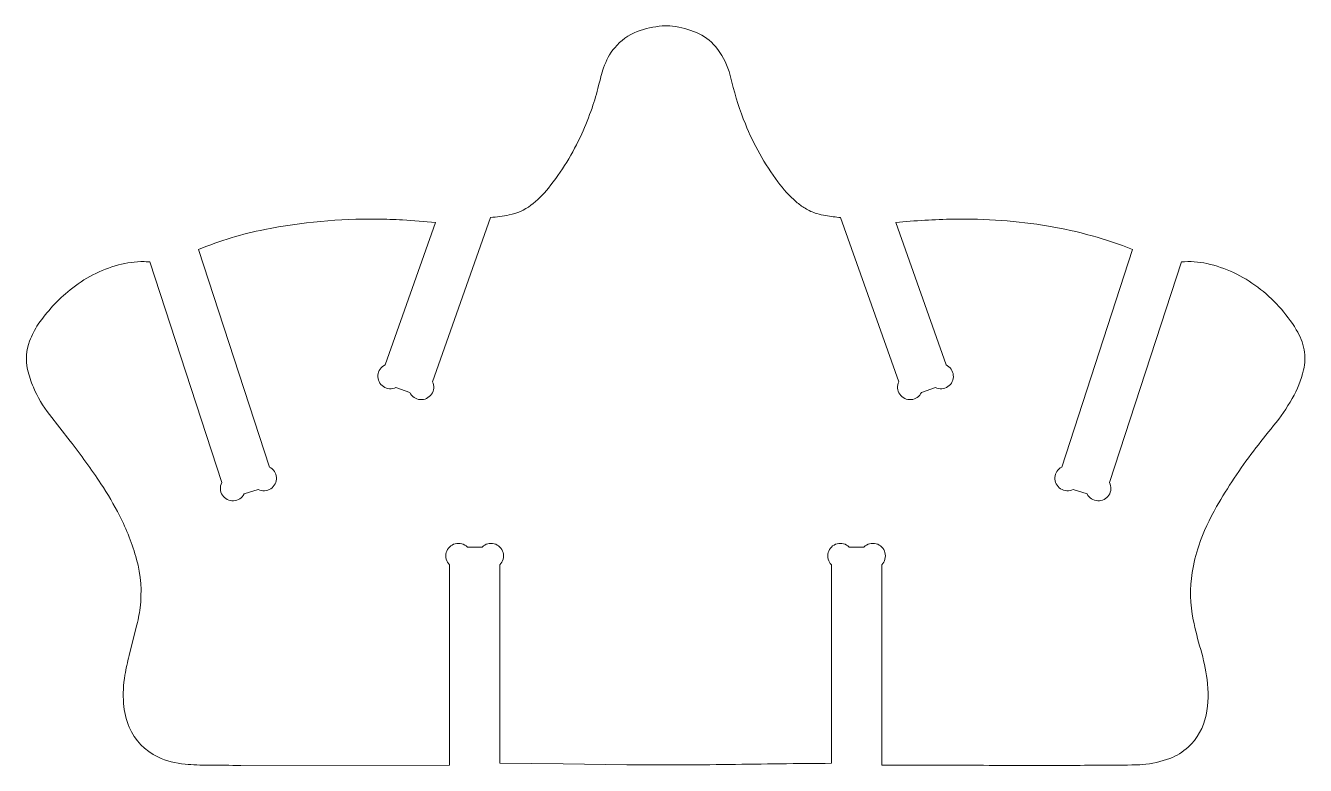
# Model space of a CAD drawing. Header units: centimetres. Extents: x -10.7 to 10.9, y -7.9 to 10.7.
# Drawn here: x 6.822 to 9.77, y -3.437 to -1.732 of the extents above; entities that cross this region are included whole.
import ezdxf

# ---------------------------------------------------------------- set-up
doc = ezdxf.new("R2010")
doc.units = ezdxf.units.CM
doc.header["$MEASUREMENT"] = 0
doc.layers.add('Capa 1', color=7, linetype='Continuous')

msp = doc.modelspace()

# ---------------------------------------------------------------- linework, layer by layer
at = {"layer": 'Capa 1', "color": 250, "lineweight": 18}
for points, knots in [([(7.89324, -2.17424), (7.90757, -2.17299), (7.92182, -2.171), (7.93595, -2.16829), (7.93595, -2.16829), (7.95404, -2.16483), (7.97105, -2.15721), (7.98567, -2.14602), (7.98567, -2.14602), (8.00072, -2.13448), (8.01433, -2.12121), (8.02622, -2.10646), (8.02622, -2.10646), (8.05698, -2.06827), (8.08274, -2.02634), (8.10289, -1.98165), (8.10289, -1.98165), (8.1117, -1.9621), (8.11966, -1.94218), (8.12675, -1.92196), (8.12675, -1.92196), (8.13273, -1.9049), (8.13782, -1.88754), (8.14201, -1.86995), (8.14201, -1.86995), (8.1453, -1.85621), (8.14912, -1.8426), (8.15349, -1.82915), (8.15349, -1.82915), (8.15895, -1.81227), (8.16762, -1.79659), (8.17896, -1.78297), (8.17896, -1.78297), (8.19282, -1.76634), (8.21075, -1.75354), (8.23097, -1.74585), (8.23097, -1.74585), (8.24946, -1.7388), (8.26885, -1.73436), (8.28857, -1.73262), (8.28857, -1.73262), (8.29645, -1.73194), (8.30437, -1.73212), (8.31222, -1.73317), (8.31222, -1.73317), (8.33122, -1.73574), (8.34981, -1.74077), (8.36751, -1.74815), (8.36751, -1.74815), (8.38444, -1.75522), (8.39942, -1.76628), (8.41116, -1.78037), (8.41116, -1.78037), (8.42529, -1.79733), (8.43592, -1.81696), (8.44242, -1.83807), (8.44242, -1.83807), (8.4449, -1.84612), (8.4471, -1.85424), (8.44905, -1.86244), (8.44905, -1.86244), (8.45685, -1.89524), (8.46714, -1.9274), (8.47987, -1.95863), (8.47987, -1.95863), (8.49917, -2.00609), (8.52437, -2.05095), (8.55483, -2.09214), (8.55483, -2.09214), (8.56722, -2.10889), (8.5814, -2.12425), (8.5971, -2.13793), (8.5971, -2.13793), (8.60347, -2.14348), (8.61026, -2.1485), (8.61742, -2.15294), (8.61742, -2.15294), (8.62589, -2.15819), (8.63501, -2.16231), (8.64456, -2.16518), (8.64456, -2.16518), (8.65125, -2.16718), (8.65805, -2.16876), (8.66494, -2.1699), (8.66494, -2.1699), (8.67636, -2.17178), (8.68785, -2.17323), (8.69939, -2.17424)], [0, 0, 0, 0, 0.0434783, 0.0434783, 0.0434783, 0.0434783, 0.0869565, 0.0869565, 0.0869565, 0.0869565, 0.1304348, 0.1304348, 0.1304348, 0.1304348, 0.173913, 0.173913, 0.173913, 0.173913, 0.2173913, 0.2173913, 0.2173913, 0.2173913, 0.2608696, 0.2608696, 0.2608696, 0.2608696, 0.3043478, 0.3043478, 0.3043478, 0.3043478, 0.3478261, 0.3478261, 0.3478261, 0.3478261, 0.3913043, 0.3913043, 0.3913043, 0.3913043, 0.4347826, 0.4347826, 0.4347826, 0.4347826, 0.4782609, 0.4782609, 0.4782609, 0.4782609, 0.5217391, 0.5217391, 0.5217391, 0.5217391, 0.5652174, 0.5652174, 0.5652174, 0.5652174, 0.6086957, 0.6086957, 0.6086957, 0.6086957, 0.6521739, 0.6521739, 0.6521739, 0.6521739, 0.6956522, 0.6956522, 0.6956522, 0.6956522, 0.7391304, 0.7391304, 0.7391304, 0.7391304, 0.7826087, 0.7826087, 0.7826087, 0.7826087, 0.826087, 0.826087, 0.826087, 0.826087, 0.8695652, 0.8695652, 0.8695652, 0.8695652, 0.9130435, 0.9130435, 0.9130435, 0.9130435, 1, 1, 1, 1]), ([(7.22058, -2.24763), (7.26971, -2.22743), (7.32072, -2.21207), (7.37284, -2.20178), (7.37284, -2.20178), (7.45812, -2.18492), (7.54491, -2.17687), (7.63183, -2.17775), (7.63183, -2.17775), (7.65141, -2.17795), (7.67095, -2.17861), (7.69049, -2.17975), (7.69049, -2.17975), (7.71578, -2.18122), (7.74105, -2.18316), (7.76627, -2.18557)], [0, 0, 0, 0, 0.2, 0.2, 0.2, 0.2, 0.4, 0.4, 0.4, 0.4, 0.6, 0.6, 0.6, 0.6, 1, 1, 1, 1]), ([(8.82634, -2.18557), (8.87078, -2.18133), (8.91536, -2.1788), (8.95998, -2.17799), (8.95998, -2.17799), (9.03301, -2.17666), (9.10604, -2.18206), (9.17808, -2.1941), (9.17808, -2.1941), (9.2119, -2.19977), (9.24542, -2.20716), (9.27846, -2.21629), (9.27846, -2.21629), (9.3102, -2.22505), (9.34143, -2.23551), (9.37203, -2.24763)], [0, 0, 0, 0, 0.2, 0.2, 0.2, 0.2, 0.4, 0.4, 0.4, 0.4, 0.6, 0.6, 0.6, 0.6, 1, 1, 1, 1]), ([(6.87702, -2.62828), (6.86214, -2.60886), (6.84966, -2.58772), (6.83984, -2.5653), (6.83984, -2.5653), (6.83408, -2.55212), (6.82965, -2.53838), (6.82664, -2.5243), (6.82664, -2.5243), (6.82199, -2.50255), (6.82359, -2.47993), (6.83122, -2.45905), (6.83122, -2.45905), (6.83624, -2.44533), (6.84296, -2.43231), (6.85123, -2.42028), (6.85123, -2.42028), (6.87169, -2.39047), (6.89633, -2.36376), (6.92438, -2.34098), (6.92438, -2.34098), (6.95711, -2.31438), (6.99501, -2.29483), (7.03565, -2.28355), (7.03565, -2.28355), (7.05489, -2.27822), (7.07479, -2.27558), (7.09477, -2.27575)], [0, 0, 0, 0, 0.125, 0.125, 0.125, 0.125, 0.25, 0.25, 0.25, 0.25, 0.375, 0.375, 0.375, 0.375, 0.5, 0.5, 0.5, 0.5, 0.625, 0.625, 0.625, 0.625, 0.75, 0.75, 0.75, 0.75, 1, 1, 1, 1]), ([(7.09477, -2.27575), (7.09477, -2.27575), (7.09993, -2.27593), (7.09993, -2.27593), (7.09993, -2.27593), (7.09993, -2.27593), (7.10819, -2.27657), (7.10819, -2.27657), (7.10819, -2.27657), (7.10819, -2.27657), (7.27381, -2.78495), (7.27381, -2.78495)], [0, 0, 0, 0, 0.25, 0.25, 0.25, 0.25, 0.5, 0.5, 0.5, 0.5, 1, 1, 1, 1]), ([(9.48443, -2.27657), (9.5041, -2.27473), (9.52395, -2.27599), (9.54323, -2.28029), (9.54323, -2.28029), (9.58563, -2.28976), (9.6255, -2.30828), (9.66008, -2.33458), (9.66008, -2.33458), (9.69551, -2.3615), (9.72566, -2.39476), (9.74899, -2.43264), (9.74899, -2.43264), (9.75776, -2.44688), (9.76386, -2.46257), (9.767, -2.479), (9.767, -2.479), (9.76995, -2.49438), (9.76953, -2.51023), (9.7658, -2.52545), (9.7658, -2.52545), (9.76015, -2.54859), (9.75128, -2.57082), (9.73947, -2.5915), (9.73947, -2.5915), (9.727, -2.61334), (9.7127, -2.63411), (9.69674, -2.65354), (9.69674, -2.65354), (9.68082, -2.67295), (9.66527, -2.69267), (9.65009, -2.71268), (9.65009, -2.71268), (9.61925, -2.75332), (9.591, -2.79588), (9.5655, -2.84006), (9.5655, -2.84006), (9.54895, -2.86877), (9.53521, -2.899), (9.5245, -2.93034), (9.5245, -2.93034), (9.51764, -2.95046), (9.51249, -2.97111), (9.50912, -2.9921), (9.50912, -2.9921), (9.5033, -3.02837), (9.50415, -3.0654), (9.51166, -3.10137), (9.51166, -3.10137), (9.51645, -3.12439), (9.52219, -3.14719), (9.52884, -3.16974), (9.52884, -3.16974), (9.5355, -3.19232), (9.54041, -3.21536), (9.54353, -3.2387), (9.54353, -3.2387), (9.54717, -3.26599), (9.54637, -3.29372), (9.54115, -3.32077), (9.54115, -3.32077), (9.53565, -3.34926), (9.52107, -3.37524), (9.49961, -3.39478), (9.49961, -3.39478), (9.48737, -3.40591), (9.47315, -3.41463), (9.4577, -3.4205), (9.4577, -3.4205), (9.43745, -3.42817), (9.41619, -3.43291), (9.39459, -3.43458), (9.39459, -3.43458), (9.38651, -3.4352), (9.37838, -3.43556), (9.37027, -3.43566), (9.37027, -3.43566), (9.31733, -3.43623), (9.26437, -3.43656), (9.21141, -3.4366), (9.21141, -3.4366), (9.14185, -3.43667), (9.07229, -3.4366), (9.00273, -3.43639)], [0, 0, 0, 0, 0.0454545, 0.0454545, 0.0454545, 0.0454545, 0.0909091, 0.0909091, 0.0909091, 0.0909091, 0.1363636, 0.1363636, 0.1363636, 0.1363636, 0.1818182, 0.1818182, 0.1818182, 0.1818182, 0.2272727, 0.2272727, 0.2272727, 0.2272727, 0.2727273, 0.2727273, 0.2727273, 0.2727273, 0.3181818, 0.3181818, 0.3181818, 0.3181818, 0.3636364, 0.3636364, 0.3636364, 0.3636364, 0.4090909, 0.4090909, 0.4090909, 0.4090909, 0.4545455, 0.4545455, 0.4545455, 0.4545455, 0.5, 0.5, 0.5, 0.5, 0.5454545, 0.5454545, 0.5454545, 0.5454545, 0.5909091, 0.5909091, 0.5909091, 0.5909091, 0.6363636, 0.6363636, 0.6363636, 0.6363636, 0.6818182, 0.6818182, 0.6818182, 0.6818182, 0.7272727, 0.7272727, 0.7272727, 0.7272727, 0.7727273, 0.7727273, 0.7727273, 0.7727273, 0.8181818, 0.8181818, 0.8181818, 0.8181818, 0.8636364, 0.8636364, 0.8636364, 0.8636364, 0.9090909, 0.9090909, 0.9090909, 0.9090909, 1, 1, 1, 1]), ([(7.65008, -2.51378), (7.64073, -2.51825), (7.63448, -2.52733), (7.63368, -2.53766), (7.63368, -2.53766), (7.63286, -2.54796), (7.63762, -2.55793), (7.64615, -2.56379), (7.64615, -2.56379), (7.65467, -2.56965), (7.66568, -2.57051), (7.675, -2.56605)], [0, 0, 0, 0, 0.25, 0.25, 0.25, 0.25, 0.5, 0.5, 0.5, 0.5, 1, 1, 1, 1]), ([(8.9176, -2.56605), (8.92694, -2.57051), (8.93794, -2.56965), (8.94647, -2.56379), (8.94647, -2.56379), (8.95499, -2.55793), (8.95975, -2.54796), (8.95895, -2.53766), (8.95895, -2.53766), (8.95812, -2.52733), (8.95188, -2.51825), (8.94253, -2.51378)], [0, 0, 0, 0, 0.25, 0.25, 0.25, 0.25, 0.5, 0.5, 0.5, 0.5, 1, 1, 1, 1]), ([(7.70699, -2.57739), (7.71145, -2.58672), (7.72054, -2.59298), (7.73087, -2.59379), (7.73087, -2.59379), (7.74117, -2.59461), (7.75114, -2.58985), (7.757, -2.58133), (7.757, -2.58133), (7.76286, -2.5728), (7.76372, -2.5618), (7.75926, -2.55246)], [0, 0, 0, 0, 0.25, 0.25, 0.25, 0.25, 0.5, 0.5, 0.5, 0.5, 1, 1, 1, 1]), ([(8.83335, -2.55246), (8.82888, -2.5618), (8.82975, -2.5728), (8.83561, -2.58133), (8.83561, -2.58133), (8.84147, -2.58985), (8.85144, -2.59461), (8.86176, -2.59379), (8.86176, -2.59379), (8.87206, -2.59298), (8.88116, -2.58672), (8.88561, -2.57739)], [0, 0, 0, 0, 0.25, 0.25, 0.25, 0.25, 0.5, 0.5, 0.5, 0.5, 1, 1, 1, 1]), ([(7.07705, -3.11798), (7.08086, -3.10342), (7.08372, -3.08865), (7.08562, -3.07373), (7.08562, -3.07373), (7.09038, -3.03625), (7.08765, -2.99824), (7.07755, -2.96184), (7.07755, -2.96184), (7.0679, -2.92701), (7.05477, -2.89323), (7.03837, -2.86103), (7.03837, -2.86103), (7.02552, -2.83581), (7.01123, -2.81136), (6.99559, -2.78779), (6.99559, -2.78779), (6.97315, -2.75398), (6.94935, -2.72108), (6.92429, -2.68916)], [0, 0, 0, 0, 0.1666667, 0.1666667, 0.1666667, 0.1666667, 0.3333333, 0.3333333, 0.3333333, 0.3333333, 0.5, 0.5, 0.5, 0.5, 0.6666667, 0.6666667, 0.6666667, 0.6666667, 1, 1, 1, 1]), ([(7.35769, -2.80069), (7.36692, -2.80538), (7.37794, -2.80479), (7.38661, -2.79916), (7.38661, -2.79916), (7.39529, -2.7935), (7.4003, -2.78367), (7.39975, -2.77334), (7.39975, -2.77334), (7.39919, -2.763), (7.39318, -2.75375), (7.38394, -2.74907)], [0, 0, 0, 0, 0.25, 0.25, 0.25, 0.25, 0.5, 0.5, 0.5, 0.5, 1, 1, 1, 1]), ([(9.20867, -2.74907), (9.19944, -2.75375), (9.19343, -2.763), (9.19288, -2.77334), (9.19288, -2.77334), (9.19233, -2.78367), (9.19732, -2.7935), (9.206, -2.79916), (9.206, -2.79916), (9.21466, -2.80479), (9.22569, -2.80538), (9.23492, -2.80069)], [0, 0, 0, 0, 0.25, 0.25, 0.25, 0.25, 0.5, 0.5, 0.5, 0.5, 1, 1, 1, 1]), ([(7.27381, -2.78495), (7.26913, -2.79416), (7.26971, -2.8052), (7.27536, -2.81386), (7.27536, -2.81386), (7.281, -2.82253), (7.29084, -2.82754), (7.30117, -2.82699), (7.30117, -2.82699), (7.31149, -2.82644), (7.32075, -2.82043), (7.32545, -2.8112)], [0, 0, 0, 0, 0.25, 0.25, 0.25, 0.25, 0.5, 0.5, 0.5, 0.5, 1, 1, 1, 1]), ([(9.26717, -2.8112), (9.27187, -2.82043), (9.28112, -2.82644), (9.29145, -2.82699), (9.29145, -2.82699), (9.30177, -2.82754), (9.31161, -2.82253), (9.31727, -2.81386), (9.31727, -2.81386), (9.32291, -2.8052), (9.32348, -2.79416), (9.3188, -2.78495)], [0, 0, 0, 0, 0.25, 0.25, 0.25, 0.25, 0.5, 0.5, 0.5, 0.5, 1, 1, 1, 1]), ([(7.83955, -2.93347), (7.83223, -2.92616), (7.82157, -2.9233), (7.81157, -2.92598), (7.81157, -2.92598), (7.80157, -2.92865), (7.79377, -2.93645), (7.7911, -2.94645), (7.7911, -2.94645), (7.78841, -2.95645), (7.79128, -2.96711), (7.79859, -2.97443)], [0, 0, 0, 0, 0.25, 0.25, 0.25, 0.25, 0.5, 0.5, 0.5, 0.5, 1, 1, 1, 1]), ([(7.91442, -2.97443), (7.92174, -2.96711), (7.92459, -2.95645), (7.92192, -2.94645), (7.92192, -2.94645), (7.91925, -2.93645), (7.91144, -2.92865), (7.90144, -2.92598), (7.90144, -2.92598), (7.89144, -2.9233), (7.88079, -2.92616), (7.87347, -2.93347)], [0, 0, 0, 0, 0.25, 0.25, 0.25, 0.25, 0.5, 0.5, 0.5, 0.5, 1, 1, 1, 1]), ([(8.71914, -2.93347), (8.71182, -2.92616), (8.70116, -2.9233), (8.69118, -2.92598), (8.69118, -2.92598), (8.68118, -2.92865), (8.67338, -2.93645), (8.67069, -2.94645), (8.67069, -2.94645), (8.66802, -2.95645), (8.67087, -2.96711), (8.67818, -2.97443)], [0, 0, 0, 0, 0.25, 0.25, 0.25, 0.25, 0.5, 0.5, 0.5, 0.5, 1, 1, 1, 1]), ([(8.79403, -2.97443), (8.80135, -2.96711), (8.8042, -2.95645), (8.80151, -2.94645), (8.80151, -2.94645), (8.79884, -2.93645), (8.79103, -2.92865), (8.78105, -2.92598), (8.78105, -2.92598), (8.77105, -2.9233), (8.76038, -2.92616), (8.75307, -2.93347)], [0, 0, 0, 0, 0.25, 0.25, 0.25, 0.25, 0.5, 0.5, 0.5, 0.5, 1, 1, 1, 1]), ([(7.79859, -2.97443), (7.79859, -2.97443), (7.79859, -3.43584), (7.79859, -3.43584), (7.79859, -3.43584), (7.79859, -3.43584), (7.31795, -3.43652), (7.31795, -3.43652)], [0, 0, 0, 0, 0.3333333, 0.3333333, 0.3333333, 0.3333333, 1, 1, 1, 1]), ([(8.20678, -3.43501), (8.20678, -3.43501), (8.0606, -3.43334), (8.0606, -3.43334), (8.0606, -3.43334), (8.0606, -3.43334), (7.91442, -3.43181), (7.91442, -3.43181), (7.91442, -3.43181), (7.91442, -3.43181), (7.91442, -2.97443), (7.91442, -2.97443)], [0, 0, 0, 0, 0.25, 0.25, 0.25, 0.25, 0.5, 0.5, 0.5, 0.5, 1, 1, 1, 1]), ([(9.00273, -3.43639), (9.00273, -3.43639), (8.79403, -3.43584), (8.79403, -3.43584), (8.79403, -3.43584), (8.79403, -3.43584), (8.79403, -2.97443), (8.79403, -2.97443)], [0, 0, 0, 0, 0.3333333, 0.3333333, 0.3333333, 0.3333333, 1, 1, 1, 1]), ([(7.31795, -3.43652), (7.29322, -3.43653), (7.2685, -3.43642), (7.24379, -3.43618), (7.24379, -3.43618), (7.22564, -3.43602), (7.20748, -3.43524), (7.18938, -3.43385), (7.18938, -3.43385), (7.1676, -3.43218), (7.14631, -3.42651), (7.12658, -3.41713), (7.12658, -3.41713), (7.09702, -3.40308), (7.0736, -3.37869), (7.06075, -3.34858), (7.06075, -3.34858), (7.05336, -3.33124), (7.04893, -3.31279), (7.04762, -3.29399), (7.04762, -3.29399), (7.04611, -3.27215), (7.04721, -3.25018), (7.0509, -3.22859), (7.0509, -3.22859), (7.05348, -3.21354), (7.05659, -3.19859), (7.06026, -3.18378)], [0, 0, 0, 0, 0.125, 0.125, 0.125, 0.125, 0.25, 0.25, 0.25, 0.25, 0.375, 0.375, 0.375, 0.375, 0.5, 0.5, 0.5, 0.5, 0.625, 0.625, 0.625, 0.625, 0.75, 0.75, 0.75, 0.75, 1, 1, 1, 1]), ([(8.67818, -3.43181), (8.59962, -3.43241), (8.52106, -3.43328), (8.4425, -3.43442), (8.4425, -3.43442), (8.36393, -3.43556), (8.28536, -3.43575), (8.20678, -3.43501)], [0, 0, 0, 0, 0.3333333, 0.3333333, 0.3333333, 0.3333333, 1, 1, 1, 1])]:
    msp.add_open_spline(points, degree=3, knots=knots, dxfattribs=at)
for points in [[(7.75926, -2.55246), (7.75926, -2.55246), (7.89324, -2.17424), (7.89324, -2.17424)], [(8.69939, -2.17424), (8.69939, -2.17424), (8.83335, -2.55246), (8.83335, -2.55246)], [(7.76627, -2.18557), (7.76627, -2.18557), (7.65008, -2.51378), (7.65008, -2.51378)], [(8.94253, -2.51378), (8.94253, -2.51378), (8.82634, -2.18557), (8.82634, -2.18557)], [(7.38394, -2.74907), (7.38394, -2.74907), (7.22058, -2.24763), (7.22058, -2.24763)], [(9.37203, -2.24763), (9.37203, -2.24763), (9.20867, -2.74907), (9.20867, -2.74907)], [(9.3188, -2.78495), (9.3188, -2.78495), (9.48443, -2.27657), (9.48443, -2.27657)], [(7.675, -2.56605), (7.675, -2.56605), (7.70699, -2.57739), (7.70699, -2.57739)], [(8.88561, -2.57739), (8.88561, -2.57739), (8.9176, -2.56605), (8.9176, -2.56605)], [(6.92429, -2.68916), (6.92429, -2.68916), (6.87702, -2.62828), (6.87702, -2.62828)], [(7.32545, -2.8112), (7.32545, -2.8112), (7.35769, -2.80069), (7.35769, -2.80069)], [(9.23492, -2.80069), (9.23492, -2.80069), (9.26717, -2.8112), (9.26717, -2.8112)], [(7.87347, -2.93347), (7.87347, -2.93347), (7.83955, -2.93347), (7.83955, -2.93347)], [(8.75307, -2.93347), (8.75307, -2.93347), (8.71914, -2.93347), (8.71914, -2.93347)], [(8.67818, -2.97443), (8.67818, -2.97443), (8.67818, -3.43181), (8.67818, -3.43181)], [(7.06026, -3.18378), (7.06026, -3.18378), (7.07705, -3.11798), (7.07705, -3.11798)]]:
    msp.add_open_spline(points, degree=3, dxfattribs=at)

doc.saveas('drawing.dxf')
